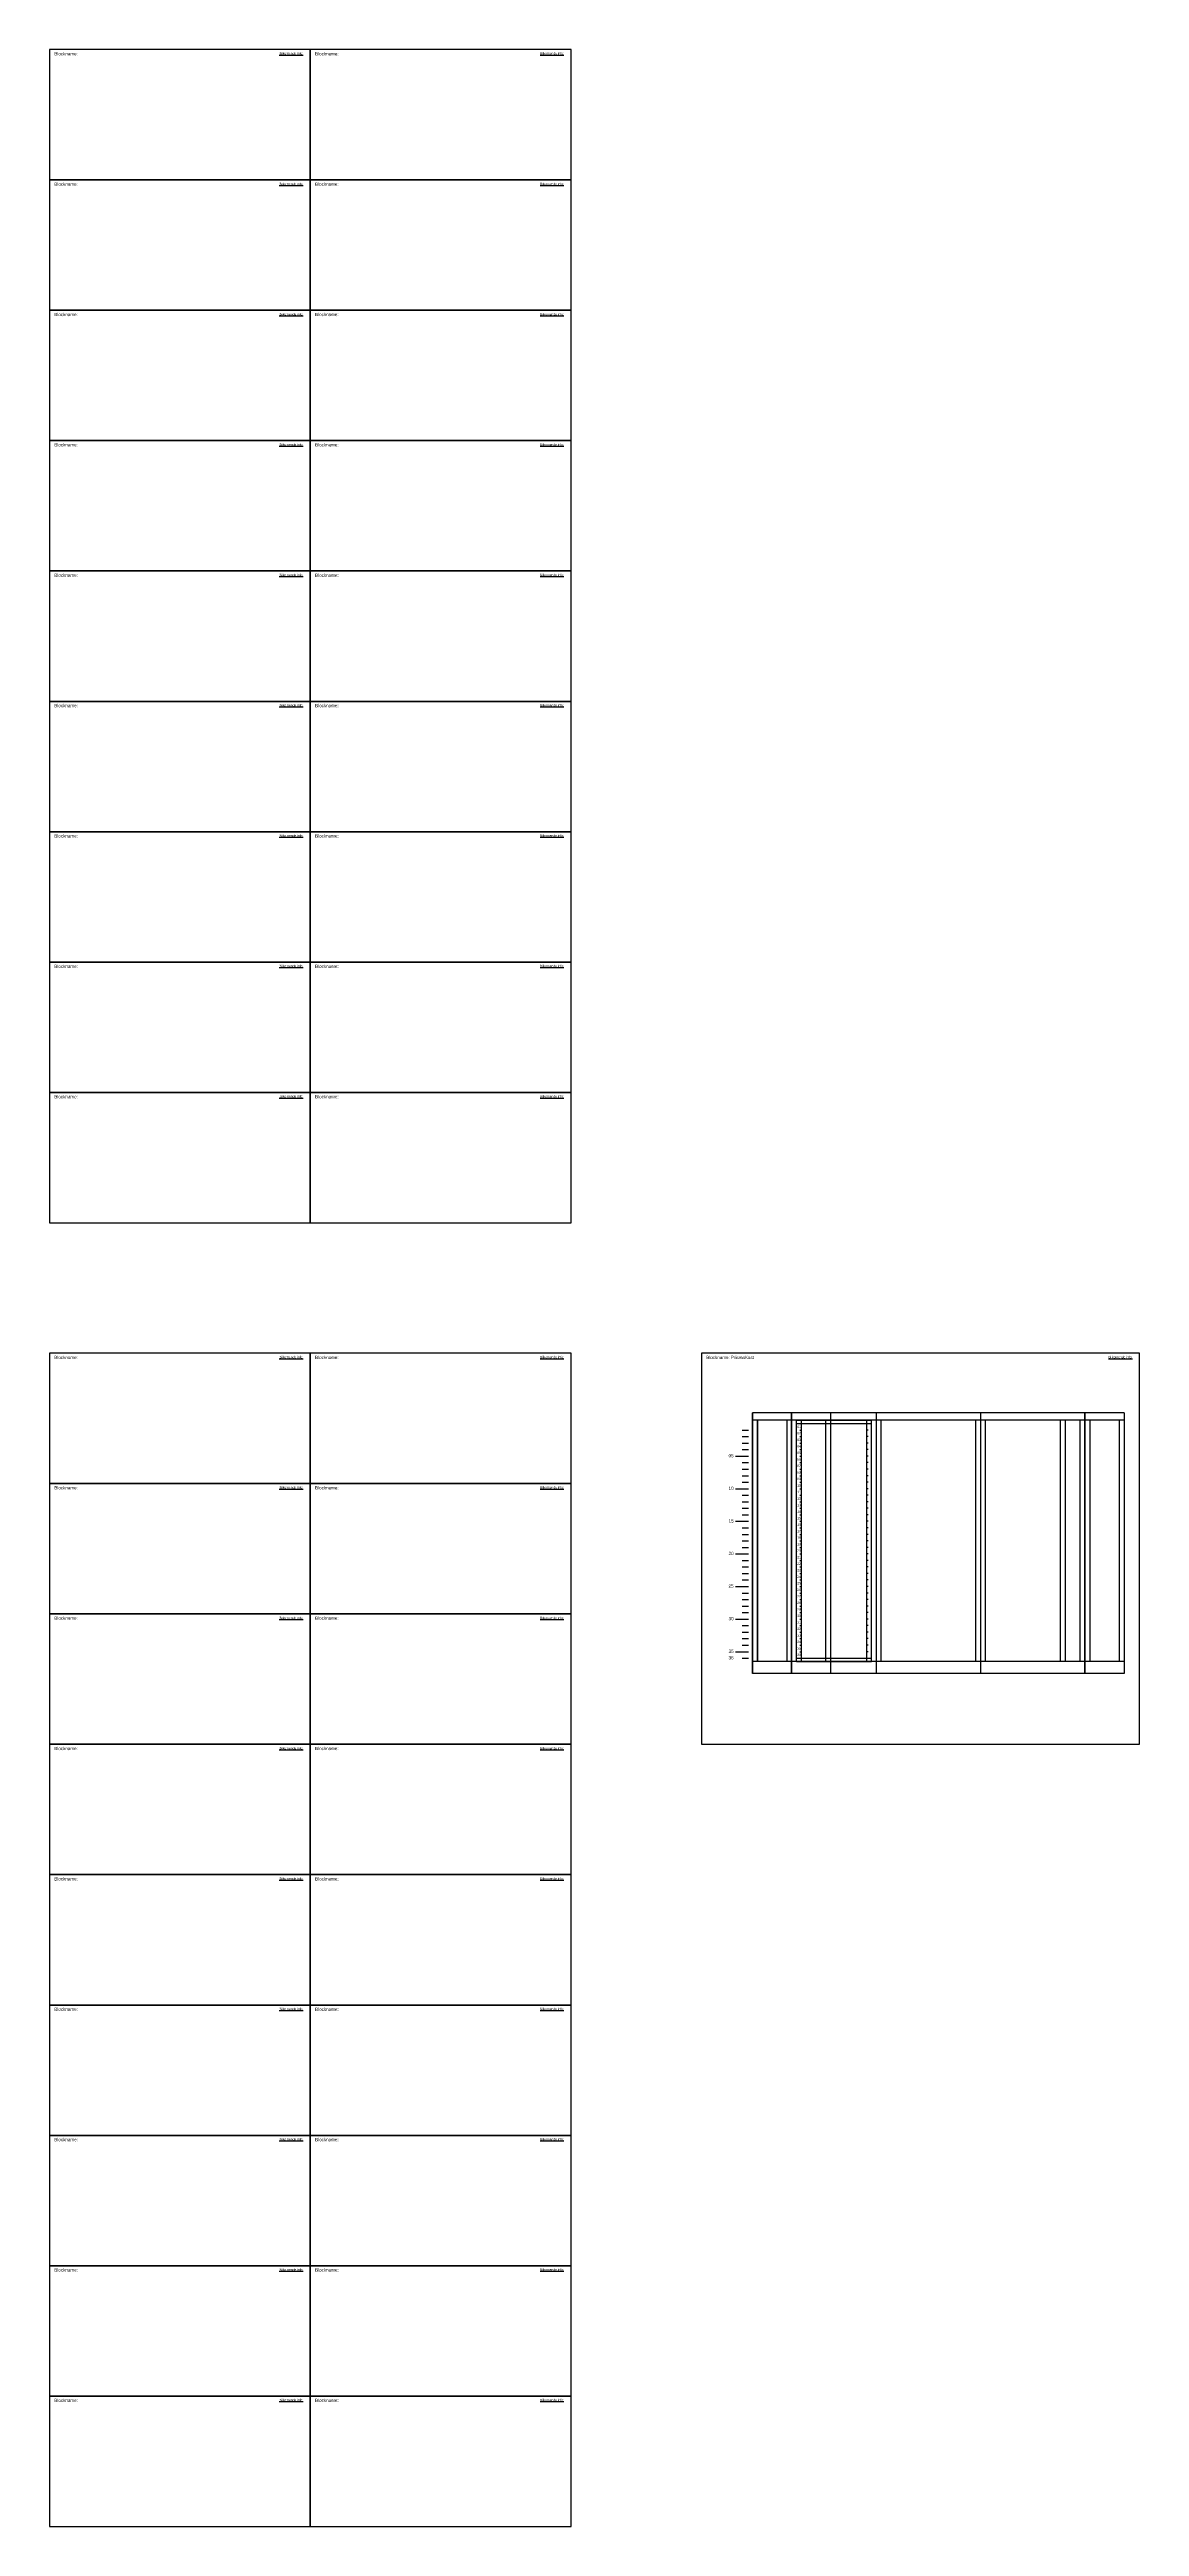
# Model space of a CAD drawing. Header units: millimetres. Extents: x -7152 to 5843, y -5056 to 10205.
# Drawn here: x 1000 to 1836, y 2300 to 4200 of the extents above; entities that cross this region are included whole.
import ezdxf
from ezdxf.enums import TextEntityAlignment as Align

# ---------------------------------------------------------------- set-up
doc = ezdxf.new("R2010")
doc.units = ezdxf.units.MM
doc.styles.add('ARIAL', font='arial.ttf')
doc.styles.get("Standard").update_dxf_attribs({"font": 'isoplus.shx'})

# ---------------------------------------------------------------- blocks, each defined once
blk = doc.blocks.new('Kast300')
at = {"color": 0}
for p, q in [((0, 200), (0, 0)), ((30, 200), (0, 200)), ((30, 194.2), (0, 194.2)), ((3.75, 194.2), (3.75, 9.2)), ((26.25, 194.2), (26.25, 9.2)), ((30, 200), (30, 0)), ((30, 9.2), (0, 9.2)), ((30, 0), (0, 0))]:
    blk.add_line(p, q, dxfattribs=at)
blk = doc.blocks.new('*U239')
at = {"color": 0, "linetype": 'Continuous', "ltscale": 15}
blk.add_blockref('Kast300', (0, 0), dxfattribs=at)
blk = doc.blocks.new('*U422')
at = {"color": 0}
blk.add_lwpolyline([(0, 0), (336, 0), (336, 300), (0, 300)], close=True, dxfattribs=at)
blk.add_text('Blockname:', height=2.5, dxfattribs=at).set_placement((3.7, 298), align=Align.TOP_LEFT)
at = {"color": 0, "linetype": 'Continuous'}
blk.add_text('%%UBijkomende info:', height=1.8, dxfattribs=at).set_placement((312.2, 296.1))
at = {"color": 161, "linetype": 'Continuous', "ltscale": 15, "true_color": 0x8c9ff3}
blk.add_attdef('BLOCKNAME', (22.7, 295.5), '', height=2.5, dxfattribs=at)
blk = doc.blocks.new('Kast650')
at = {"color": 0}
for p, q in [((65, 200), (0, 200)), ((0, 0), (0, 200)), ((65, 194.2), (0, 194.2)), ((3.75, 9.2), (3.75, 194.2)), ((61.25, 9.2), (61.25, 194.2)), ((65, 0), (65, 200)), ((65, 9.2), (0, 9.2)), ((65, 0), (0, 0))]:
    blk.add_line(p, q, dxfattribs=at)
blk = doc.blocks.new('*U240')
at = {"color": 0, "linetype": 'Continuous'}
blk.add_blockref('Kast650', (0, 0), dxfattribs=at)
blk = doc.blocks.new('Kast800')
at = {"color": 0}
for p, q in [((80, 200), (0, 200)), ((0, 0), (0, 200)), ((80, 194.2), (0, 194.2)), ((3.75, 9.2), (3.75, 194.2)), ((76.25, 9.2), (76.25, 194.2)), ((80, 0), (80, 200)), ((80, 9.2), (0, 9.2)), ((80, 0), (0, 0))]:
    blk.add_line(p, q, dxfattribs=at)
blk = doc.blocks.new('*U241')
at = {"color": 0, "linetype": 'Continuous', "ltscale": 15}
blk.add_blockref('Kast800', (0, 0), dxfattribs=at)
blk = doc.blocks.new('Kast800Afscheiding')
at = {"color": 0}
for p, q in [((80, 200), (0, 200)), ((0, 0), (0, 200)), ((80, 194.2), (0, 194.2)), ((3.75, 9.2), (3.75, 194.2)), ((61.25, 9.2), (61.25, 194.2)), ((65, 9.2), (65, 194.2)), ((76.25, 9.2), (76.25, 194.2)), ((80, 0), (80, 200)), ((80, 9.2), (0, 9.2)), ((80, 0), (0, 0))]:
    blk.add_line(p, q, dxfattribs=at)
blk = doc.blocks.new('*U242')
at = {"color": 0, "linetype": 'Continuous', "ltscale": 15}
blk.add_blockref('Kast800Afscheiding', (0, 0), dxfattribs=at)
blk = doc.blocks.new('PRISMASTACK')
for p, q in [((-8, 186.7), (-3, 186.7)), ((-8, 181.7), (-3, 181.7)), ((-8, 176.7), (-3, 176.7)), ((-8, 171.7), (-3, 171.7)), ((-13, 166.7), (-3, 166.7)), ((-8, 161.7), (-3, 161.7)), ((-8, 156.7), (-3, 156.7)), ((-13, 141.7), (-3, 141.7)), ((-8, 151.7), (-3, 151.7)), ((-8, 146.7), (-3, 146.7)), ((-8, 136.7), (-3, 136.7)), ((-13, 116.7), (-3, 116.7)), ((-8, 131.7), (-3, 131.7)), ((-8, 126.7), (-3, 126.7)), ((-8, 121.7), (-3, 121.7)), ((-8, 111.7), (-3, 111.7)), ((-8, 106.7), (-3, 106.7)), ((-8, 101.7), (-3, 101.7)), ((-8, 96.7), (-3, 96.7)), ((-13, 91.7), (-3, 91.7)), ((-8, 86.7), (-3, 86.7)), ((-8, 81.7), (-3, 81.7)), ((-8, 76.7), (-3, 76.7)), ((-13, 66.7), (-3, 66.7)), ((-8, 71.7), (-3, 71.7)), ((-8, 61.7), (-3, 61.7)), ((-13, 41.7), (-3, 41.7)), ((-8, 56.7), (-3, 56.7)), ((-8, 51.7), (-3, 51.7)), ((-8, 46.7), (-3, 46.7)), ((-8, 36.7), (-3, 36.7)), ((-8, 31.7), (-3, 31.7)), ((-8, 26.7), (-3, 26.7)), ((-8, 21.7), (-3, 21.7)), ((-13, 16.7), (-3, 16.7)), ((-8, 11.7), (-3, 11.7))]:
    blk.add_line(p, q)
at = {"style": 'ARIAL'}
for s, p in [('05', (-14.5, 165.8)), ('10', (-14.5, 140.8)), ('15', (-14.5, 115.8)), ('20', (-14.5, 90.8)), ('25', (-14.5, 65.8)), ('30', (-14.5, 40.8)), ('35', (-14.5, 15.8)), ('36', (-14.5, 10.8))]:
    blk.add_text(s, height=2.5, dxfattribs=at).set_placement(p, align=Align.RIGHT)
blk = doc.blocks.new('Kast600')
at = {"color": 0}
for p, q in [((60, 200), (0, 200)), ((0, 0), (0, 200)), ((60, 194.2), (0, 194.2)), ((3.75, 9.2), (3.75, 194.2)), ((56.25, 9.2), (56.25, 194.2)), ((60, 0), (60, 200)), ((60, 9.2), (0, 9.2)), ((60, 0), (0, 0))]:
    blk.add_line(p, q, dxfattribs=at)
blk = doc.blocks.new('*U243')
at = {"linetype": 'Continuous'}
blk.add_blockref('Kast600', (0, 0), dxfattribs=at)
at = {"color": 0, "linetype": 'Continuous', "ltscale": 15}
blk.add_blockref('PRISMASTACK', (0, 0), dxfattribs=at)
blk = doc.blocks.new('*U418')
at = {"color": 0}
blk.add_lwpolyline([(0, 0), (200, 0), (200, 100), (0, 100)], close=True, dxfattribs=at)
blk.add_text('Blockname:', height=2.5, dxfattribs=at).set_placement((3.7, 98), align=Align.TOP_LEFT)
at = {"color": 0, "linetype": 'Continuous'}
blk.add_text('%%UBijkomende info:', height=1.8, dxfattribs=at).set_placement((176.2, 96.1))
at = {"color": 161, "linetype": 'Continuous', "ltscale": 15, "true_color": 0x8c9ff3}
blk.add_attdef('BLOCKNAME', (22.7, 95.5), '', height=2.5, dxfattribs=at)
blk = doc.blocks.new('*U244')
at = {"color": 0, "linetype": 'Continuous', "ltscale": 15}
blk.add_blockref('Kast300', (0, 0), dxfattribs=at)
blk = doc.blocks.new('IndelingInwendig')
at = {"color": 0}
for p, q in [((0, 0), (0, 185)), ((0, 185), (57.5, 185)), ((0, 182.5), (57.5, 182.5)), ((2.5, 177.5), (3.8, 177.5)), ((2.5, 172.5), (3.8, 172.5)), ((3.8, 0), (3.8, 185)), ((53.8, 0), (53.8, 185)), ((55, 177.5), (53.8, 177.5)), ((55, 172.5), (53.8, 172.5)), ((57.5, 0), (57.5, 185)), ((2.5, 167.5), (3.8, 167.5)), ((2.5, 162.5), (3.8, 162.5)), ((2.5, 157.5), (3.8, 157.5)), ((2.5, 152.5), (3.8, 152.5)), ((55, 167.5), (53.8, 167.5)), ((55, 162.5), (53.8, 162.5)), ((55, 157.5), (53.8, 157.5)), ((55, 152.5), (53.8, 152.5)), ((2.5, 147.5), (3.8, 147.5)), ((2.5, 142.5), (3.8, 142.5)), ((2.5, 137.5), (3.8, 137.5)), ((55, 147.5), (53.8, 147.5)), ((55, 142.5), (53.8, 142.5)), ((55, 137.5), (53.8, 137.5)), ((2.5, 132.5), (3.8, 132.5)), ((2.5, 127.5), (3.8, 127.5)), ((2.5, 122.5), (3.8, 122.5)), ((2.5, 117.5), (3.8, 117.5)), ((55, 132.5), (53.8, 132.5)), ((55, 127.5), (53.8, 127.5)), ((55, 122.5), (53.8, 122.5)), ((55, 117.5), (53.8, 117.5)), ((2.5, 112.5), (3.8, 112.5)), ((2.5, 107.5), (3.8, 107.5)), ((2.5, 102.5), (3.8, 102.5)), ((2.5, 97.5), (3.8, 97.5)), ((55, 112.5), (53.8, 112.5)), ((55, 107.5), (53.8, 107.5)), ((55, 102.5), (53.8, 102.5)), ((55, 97.5), (53.8, 97.5)), ((2.5, 92.5), (3.8, 92.5)), ((2.5, 87.5), (3.8, 87.5)), ((2.5, 82.5), (3.8, 82.5)), ((2.5, 77.5), (3.8, 77.5)), ((55, 92.5), (53.8, 92.5)), ((55, 87.5), (53.8, 87.5)), ((55, 82.5), (53.8, 82.5)), ((55, 77.5), (53.8, 77.5)), ((2.5, 72.5), (3.8, 72.5)), ((2.5, 67.5), (3.8, 67.5)), ((2.5, 62.5), (3.8, 62.5)), ((2.5, 57.5), (3.8, 57.5)), ((55, 72.5), (53.8, 72.5)), ((55, 67.5), (53.8, 67.5)), ((55, 62.5), (53.8, 62.5)), ((55, 57.5), (53.8, 57.5)), ((2.5, 52.5), (3.8, 52.5)), ((2.5, 47.5), (3.8, 47.5)), ((2.5, 42.5), (3.8, 42.5)), ((55, 52.5), (53.8, 52.5)), ((55, 47.5), (53.8, 47.5)), ((55, 42.5), (53.8, 42.5)), ((2.5, 37.5), (3.8, 37.5)), ((2.5, 32.5), (3.8, 32.5)), ((2.5, 27.5), (3.8, 27.5)), ((2.5, 22.5), (3.8, 22.5)), ((55, 37.5), (53.8, 37.5)), ((55, 32.5), (53.8, 32.5)), ((55, 27.5), (53.8, 27.5)), ((55, 22.5), (53.8, 22.5)), ((0, 2.5), (57.5, 2.5)), ((0, 0), (57.5, 0)), ((2.5, 17.5), (3.8, 17.5)), ((2.5, 12.5), (3.8, 12.5)), ((2.5, 7.5), (3.8, 7.5)), ((55, 17.5), (53.8, 17.5)), ((55, 12.5), (53.8, 12.5)), ((55, 7.5), (53.8, 7.5))]:
    blk.add_line(p, q, dxfattribs=at)
at = {"color": 0, "style": 'ARIAL'}
for s, p in [('01', (3.3, 180)), ('02', (3.3, 175)), ('03', (3.3, 170)), ('04', (3.3, 165)), ('05', (3.3, 160)), ('06', (3.3, 155)), ('07', (3.3, 150)), ('08', (3.3, 145)), ('09', (3.3, 140)), ('10', (3.3, 135)), ('11', (3.3, 130)), ('12', (3.3, 125)), ('13', (3.3, 120)), ('14', (3.3, 115)), ('15', (3.3, 110)), ('16', (3.3, 105)), ('17', (3.3, 100)), ('18', (3.3, 95)), ('20', (3.3, 85)), ('21', (3.3, 80)), ('19', (3.3, 90)), ('22', (3.3, 75)), ('23', (3.3, 70)), ('24', (3.3, 65)), ('25', (3.3, 60)), ('26', (3.3, 55)), ('27', (3.3, 50)), ('28', (3.3, 45)), ('29', (3.3, 40)), ('30', (3.3, 35)), ('31', (3.3, 30)), ('32', (3.3, 25)), ('33', (3.3, 20)), ('34', (3.3, 15)), ('36', (3.3, 5))]:
    blk.add_text(s, height=1.8, dxfattribs=at).set_placement(p, align=Align.MIDDLE_RIGHT)
blk.add_text('35', height=1.8, dxfattribs=at).set_placement((1.9, 10), align=Align.MIDDLE_CENTER)
blk = doc.blocks.new('*U245')
at = {"linetype": 'Continuous'}
blk.add_blockref('IndelingInwendig', (3.75, 9.2), dxfattribs=at)

msp = doc.modelspace()

# ---------------------------------------------------------------- block references
at = {"color": 160, "linetype": 'Continuous'}
for p in [(1000, 4100), (1200, 4100), (1000, 4000), (1200, 4000), (1000, 3900), (1200, 3900), (1000, 3800), (1200, 3800), (1000, 3700), (1200, 3700), (1000, 3600), (1200, 3600), (1000, 3500), (1200, 3500), (1000, 3400), (1200, 3400), (1000, 3300), (1200, 3300), (1000, 3100), (1200, 3100), (1000, 3000), (1200, 3000), (1000, 2900), (1200, 2900), (1000, 2800), (1200, 2800), (1000, 2700), (1200, 2700), (1000, 2600), (1200, 2600), (1000, 2500), (1200, 2500), (1000, 2400), (1200, 2400), (1000, 2300), (1200, 2300)]:
    msp.add_blockref('*U418', p, dxfattribs=at)
at = {"color": 110, "linetype": 'Continuous'}
msp.add_blockref('*U422', (1500, 2900), dxfattribs=at).add_auto_attribs({'BLOCKNAME': 'PrismaKast'})
at = {"linetype": 'Continuous', "ltscale": 15}
for name, p in [('*U243', (1539.215, 2954.331)), ('*U239', (1539.215, 2954.331)), ('*U240', (1569.215, 2954.331)), ('*U241', (1634.215, 2954.331)), ('*U242', (1714.215, 2954.331)), ('*U244', (1794.215, 2954.331)), ('*U245', (1569.215, 2954.331))]:
    msp.add_blockref(name, p, dxfattribs=at)

doc.saveas('drawing.dxf')
